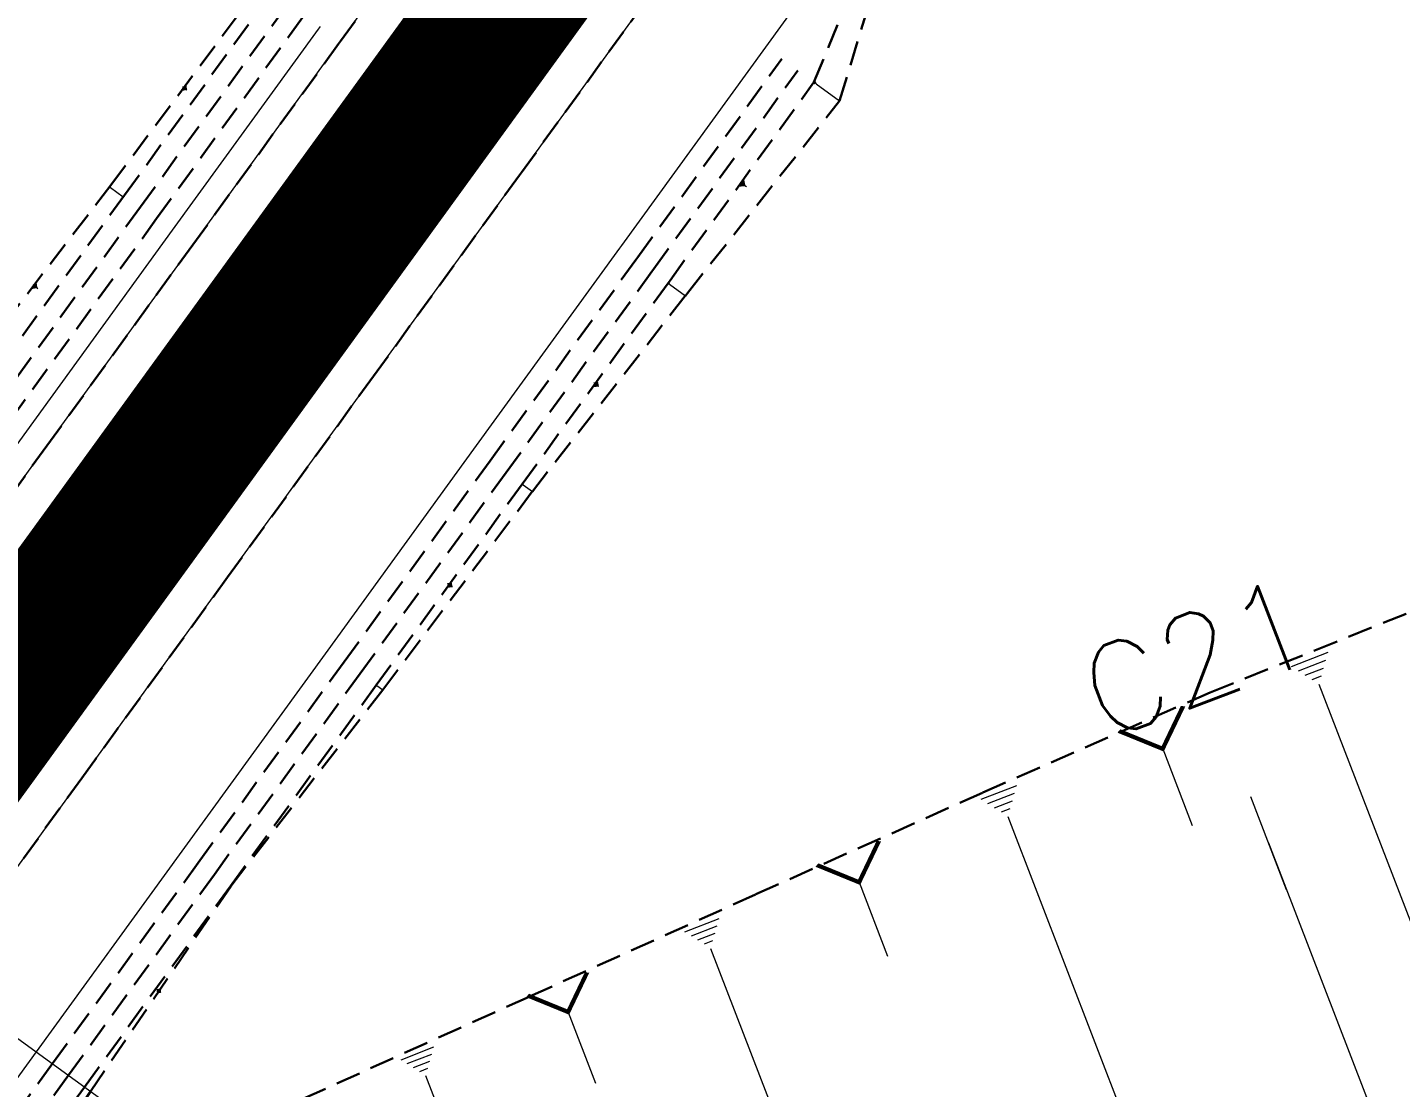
# Model space of a CAD drawing. Header units: metres. Extents: x 544752 to 548977, y 1840603 to 1844608.
# Drawn here: x 545154.89 to 545182.55, y 1844280.07 to 1844301.42 of the extents above; entities that cross this region are included whole.
import ezdxf

# ---------------------------------------------------------------- set-up
doc = ezdxf.new("R2010")
doc.units = ezdxf.units.M
doc.header["$MEASUREMENT"] = 0
for name, pattern in [('ACAD_ISO02W100', [15, 12, -3]), ('Anordnung Grundriss$0$GESTRICHELT', [0.75, 0.5, -0.25]), ('HIDDEN', [0.375, 0.25, -0.125])]:
    doc.linetypes.add(name, pattern=pattern)
doc.layers.add('C-ROAD', color=7, linetype='Continuous')
for name, color, linetype, lineweight in [('C-ROAD-CORR', 5, 'Continuous', 0), ('C-ROAD-SAMP', 150, 'HIDDEN', 0), ('C-ROAD-SAMP-TEXT', 11, 'Continuous', 0), ('C-TOPO-FEAT', 94, 'Continuous', 5)]:
    doc.layers.add(name, color=color, linetype=linetype, lineweight=lineweight)

msp = doc.modelspace()

# ---------------------------------------------------------------- linework, layer by layer
at = {"layer": 'C-ROAD-CORR', "color": 160, "linetype": 'Continuous'}
for p, q in [((545158.0608999288, 1844300.193400239, 790.3913790716784), (545158.1052732196, 1844300.161176558, 790.3365397192812)), ((545170.7612300328, 1844300.332299351, 790.7215454889), (545170.7237912373, 1844300.28074464, 790.7215454889)), ((545170.7651426352, 1844300.319615213, 790.7144660876987), (545170.7370635385, 1844300.280949179, 790.7144660876987)), ((545170.7690552375, 1844300.306931074, 790.7073866864974), (545170.7503358398, 1844300.281153719, 790.7073866864974)), ((545170.77296784, 1844300.294246936, 790.7003072852962), (545170.763608141, 1844300.281358258, 790.7003072852962)), ((545170.7768804423, 1844300.281562798, 790.6932278840949), (545171.2502602771, 1844299.937796525, 790.3032058229381)), ((545156.5569781007, 1844298.214211778, 790.2168074965497), (545156.539875319, 1844298.190660567, 790.2168074965497)), ((545156.5587654548, 1844298.208417413, 790.2119564809918), (545156.5459383685, 1844298.190754005, 790.2119564809918)), ((545156.5605528089, 1844298.202623048, 790.207105465434), (545156.5520014181, 1844298.190847442, 790.207105465434)), ((545156.562340163, 1844298.196828683, 790.2022544498761), (545156.5580644676, 1844298.19094088, 790.2022544498761)), ((545156.5641275172, 1844298.191034318, 790.1974034343183), (545156.822055189, 1844298.003728421, 789.8786399124474)), ((545169.3009432214, 1844298.263721687, 790.4645309468056), (545169.3731670476, 1844298.211273074, 790.4050250627108)), ((545167.8143619348, 1844296.280207975, 790.255025128045), (545167.7890697301, 1844296.245379603, 790.255025128045)), ((545167.8170051379, 1844296.271639061, 790.2502425579356), (545167.7980359844, 1844296.245517782, 790.2502425579356)), ((545167.819648341, 1844296.263070147, 790.2454599878263), (545167.8070022387, 1844296.245655961, 790.2454599878263)), ((545167.8222915442, 1844296.254501234, 790.2406774177169), (545167.815968493, 1844296.245794141, 790.2406774177169)), ((545167.8249347473, 1844296.24593232, 790.2358948476076), (545168.1447318861, 1844296.013697099, 789.9724110022233)), ((545155.0458376068, 1844296.205033987, 790.041401412906), (545155.1052083964, 1844296.161919191, 789.968027191889)), ((545166.3499491643, 1844294.227400134, 790.012110596186), (545166.3961389569, 1844294.193857317, 789.9740543953403)), ((545164.8687490792, 1844292.22901454, 789.7995707673632), (545164.8538827923, 1844292.208543071, 789.7995707673632)), ((545164.8703027047, 1844292.223977892, 789.7967596617132), (545164.8591529896, 1844292.20862429, 789.7967596617132)), ((545164.8718563303, 1844292.218941244, 789.7939485560631), (545164.8644231869, 1844292.208705509, 789.7939485560631)), ((545164.8734099559, 1844292.213904595, 789.7911374504131), (545164.8696933842, 1844292.208786728, 789.7911374504131)), ((545164.8749635814, 1844292.208867947, 789.788326344763), (545165.0629343844, 1844292.072364409, 789.633455446997)), ((545163.4028477485, 1844290.188251762, 789.5732637098656), (545163.430806797, 1844290.167948029, 789.5502279889951)), ((545161.9267849225, 1844288.180431203, 789.3653427015514), (545161.9173429554, 1844288.167429239, 789.3653427015514)), ((545161.9277716707, 1844288.177232297, 789.3635572949048), (545161.9206901954, 1844288.167480823, 789.3635572949048)), ((545161.928758419, 1844288.17403339, 789.3617718882582), (545161.9240374354, 1844288.167532408, 789.3617718882582)), ((545161.9297451673, 1844288.170834483, 789.3599864816116), (545161.9273846755, 1844288.167583992, 789.3599864816116)), ((545161.9307319155, 1844288.167635577, 789.358201074965), (545162.0501170837, 1844288.080938613, 789.2598385213437)), ((545174.8131953726, 1844286.148838574, 786.7230525707391), (545174.0943760845, 1844285.871516359, 786.7230525707391)), ((545174.7695633308, 1844285.994370082, 786.5946425525237), (545174.2304488649, 1844285.786378421, 786.5946425525237)), ((545174.7259312891, 1844285.839901591, 786.4662325343083), (545174.3665216451, 1844285.701240483, 786.4662325343083)), ((545174.6822992474, 1844285.685433099, 786.337822516093), (545174.5025944255, 1844285.616102545, 786.337822516093)), ((545174.6386672057, 1844285.530964608, 786.2094124978776), (545177.6758390117, 1844277.658614131, 777.7715031237665)), ((545158.9547832857, 1844284.078323081, 788.9578336969807), (545158.9480786977, 1844284.083191922, 788.9495477379776)), ((545158.9548297464, 1844284.078172462, 788.9579597945835), (545158.954940889, 1844284.07832551, 788.9579597945835)), ((545158.954876207, 1844284.078021843, 788.9580858921863), (545158.9550984923, 1844284.078327938, 788.9580858921863)), ((545158.9549226676, 1844284.077871223, 788.9582119897891), (545158.9552560957, 1844284.078330367, 788.9582119897891)), ((545158.9549691282, 1844284.077720604, 788.9583380873919), (545158.955413699, 1844284.078332796, 788.9583380873919)), ((545171.644653731, 1844284.205781092, 786.4312417835026), (545172.2196004438, 1844282.715518994, 784.8339175069892)), ((545168.8206708115, 1844283.470038217, 787.1417676273394), (545168.1293369941, 1844283.203319963, 787.1417676273394)), ((545168.7787071267, 1844283.321476132, 787.0182676190162), (545168.2602067637, 1844283.121437441, 787.0182676190162)), ((545168.736743442, 1844283.172914047, 786.8947676106931), (545168.3910765334, 1844283.03955492, 786.8947676106931)), ((545168.6947797573, 1844283.024351963, 786.7712676023699), (545168.521946303, 1844282.957672399, 786.7712676023699)), ((545168.6528160726, 1844282.875789878, 786.6477675940467), (545171.5738556341, 1844275.304454223, 778.5324982995213)), ((545157.5403569993, 1844282.017086693, 788.8291610932265), (545157.5286506286, 1844282.025587806, 788.8146936112884)), ((545165.7834296449, 1844281.59412662, 786.8499898795934), (545166.335675255, 1844280.162705788, 785.3157340953773)), ((545163.0751574655, 1844280.882848656, 787.526374793416), (545162.4115853246, 1844280.626840923, 787.526374793416)), ((545163.0348789034, 1844280.740252332, 787.4078341363569), (545162.5371997977, 1844280.548246533, 787.4078341363569)), ((545162.9946003413, 1844280.597656009, 787.2892934792977), (545162.6628142708, 1844280.469652142, 787.2892934792977)), ((545162.9543217792, 1844280.455059685, 787.1707528222386), (545162.788428744, 1844280.391057752, 787.1707528222386)), ((545162.9140432171, 1844280.312463362, 787.0522121651794), (545165.7177835052, 1844273.045167468, 779.2628252052467))]:
    msp.add_line(p, q, dxfattribs=at)
at = {"layer": 'C-ROAD-CORR', "color": 5, "linetype": 'Anordnung Grundriss$0$GESTRICHELT', "lineweight": 30, "extrusion": (-0.5721558254398497, 0.4154969442559843, -0.7071067817021582), "const_width": 0.1, "elevation": 453826.8432147931}
msp.add_lwpolyline([(-1812652.101167533, 454944.6566723919), (-1812652.124107837, 454944.6260853207), (-1812652.14704814, 454944.6566723917)], dxfattribs=at)
at = {"layer": 'C-ROAD-CORR', "color": 5, "linetype": 'Anordnung Grundriss$0$GESTRICHELT', "lineweight": 30, "extrusion": (-0.448835955628994, 0.3259426201684011, -0.8320502949295585), "const_width": 0.1, "elevation": 355786.1180349324}
msp.add_lwpolyline([(-1812657.12584067, 535104.2620011242), (-1812657.165976245, 535104.2084870253), (-1812657.20611182, 535104.2620011246)], dxfattribs=at)
at = {"layer": 'C-ROAD-CORR', "color": 5, "linetype": 'Anordnung Grundriss$0$GESTRICHELT', "lineweight": 30, "extrusion": (-0.5721558262153824, 0.4154969451447869, -0.7071067805523742), "const_width": 0.1, "elevation": 453827.1598351887}
msp.add_lwpolyline([(-1812647.094331077, 454944.4872099022), (-1812647.125024855, 454944.4462848653), (-1812647.155718633, 454944.4872099026)], dxfattribs=at)
at = {"layer": 'C-ROAD-CORR', "color": 5, "linetype": 'Anordnung Grundriss$0$GESTRICHELT', "lineweight": 30, "extrusion": (-0.4488359568027479, 0.3259426213952242, -0.8320502938158074), "const_width": 0.1, "elevation": 355786.5049980449}
msp.add_lwpolyline([(-1812652.139957079, 535104.0052175709), (-1812652.165625254, 535103.9709933364), (-1812652.19129343, 535104.0052175707)], dxfattribs=at)
at = {"layer": 'C-ROAD-CORR', "color": 5, "linetype": 'Anordnung Grundriss$0$GESTRICHELT', "lineweight": 30, "extrusion": (-0.4488359570308795, 0.3259426209379848, -0.8320502938718619), "const_width": 0.1, "elevation": 355786.8754075056}
msp.add_lwpolyline([(-1812647.150671989, 535103.7562983177), (-1812647.16620914, 535103.735582117), (-1812647.181746291, 535103.7562983183)], dxfattribs=at)
at = {"layer": 'C-ROAD-CORR', "color": 5, "linetype": 'Anordnung Grundriss$0$GESTRICHELT', "lineweight": 30, "extrusion": (-0.2545185878869036, 0.6597122769371679, -0.7071067812420089), "const_width": 0.1, "elevation": 1077384.524697807}
msp.add_lwpolyline([(-1172468.696914231, 1078497.597514823), (-1172469.365104168, 1078496.706594906), (-1172470.033294105, 1078497.597514823)], dxfattribs=at)
at = {"layer": 'C-ROAD-CORR', "color": 5, "linetype": 'Anordnung Grundriss$0$GESTRICHELT', "lineweight": 30, "extrusion": (-0.2545185879928879, 0.6597122769455183, -0.7071067811960697), "const_width": 0.1, "elevation": 1077383.997405805}
msp.add_lwpolyline([(-1172462.315085244, 1078497.627105057), (-1172462.956892479, 1078496.771362078), (-1172463.598699713, 1078497.627105057)], dxfattribs=at)
at = {"layer": 'C-ROAD-CORR', "color": 5, "linetype": 'Anordnung Grundriss$0$GESTRICHELT', "lineweight": 30, "extrusion": (-0.5721558290138476, 0.4154969388843365, 0.7071067819666437), "const_width": 0.1, "elevation": 454936.2545424639}
msp.add_lwpolyline([(-1812637.122772724, -453820.6745776619), (-1812637.116720712, -453820.6826470115), (-1812637.1106687, -453820.6745776618)], dxfattribs=at)
at = {"layer": 'C-ROAD-CORR', "color": 1, "linetype": 'Anordnung Grundriss$0$GESTRICHELT', "lineweight": 30}
for points in [[(545117.0384939284, 1844246.616334234, 787.7704791410056), (545119.8725514382, 1844250.737574574, 788.1460453918453), (545122.8280929049, 1844254.770593819, 788.3714739946473), (545125.793618753, 1844258.796362452, 788.5845632600237), (545128.7411689677, 1844262.835184908, 788.8198679634722), (545128.7817869483, 1844262.891379343, 788.8234484463087), (545131.7594496929, 1844266.822643191, 788.978540069456), (545134.9071584245, 1844270.716111446, 788.9994266913181), (545138.0674003015, 1844274.600478189, 789.0269961105006), (545141.2725363378, 1844278.452242998, 789.0212545148959), (545144.4608259732, 1844282.316241587, 789.0585048399709), (545147.4498599034, 1844286.324938758, 789.36418017636), (545150.4571916049, 1844290.320348172, 789.6694140166011), (545153.5254542636, 1844294.271509802, 789.9215175409163), (545156.5706819177, 1844298.239399348, 790.224261258241), (545159.567988101, 1844302.242089247, 790.6084014562375), (545159.6098212916, 1844302.297401201, 790.613552658509), (545162.5729349542, 1844306.239230526, 790.9944901923444), (545165.5351292273, 1844310.267418534, 791.4334174343875), (545168.4461171743, 1844314.332792341, 791.9356287308743), (545171.3519269014, 1844318.401926549, 792.4442396032348), (545174.397588449, 1844322.369501003, 792.7800126464253)], [(545126.6638119924, 1844239.626472236, 785.6948951458605), (545129.6018190718, 1844243.672224873, 785.9419938666114), (545132.5398261512, 1844247.717977511, 786.1890925873623), (545135.4778332305, 1844251.763730148, 786.4361913081132), (545138.4158403099, 1844255.809482785, 786.683290028864), (545138.4565827937, 1844255.865586806, 786.6867166426679), (545141.3538473893, 1844259.855235422, 786.9411694431025), (545144.2918544688, 1844263.900988059, 787.2212187857579), (545147.2298615482, 1844267.946740697, 787.5234401887232), (545150.1678686275, 1844271.992493334, 787.8478336519984), (545153.1058757069, 1844276.038245971, 788.1943991755835), (545156.0438827863, 1844280.083998608, 788.5631367594784), (545158.9818898657, 1844284.129751245, 788.9540464036833), (545161.919896945, 1844288.175503883, 789.3671281081979), (545164.8579040244, 1844292.22125652, 789.8023818730226), (545167.7959111038, 1844296.267009157, 790.259807698157), (545167.8366535876, 1844296.323113178, 790.2663068656708), (545170.7339181833, 1844300.312761794, 790.7286248901138)], [(545128.6482873533, 1844238.185355296, 788.1474367852097), (545131.3856466885, 1844242.376817409, 788.146562184054), (545134.0470135389, 1844246.623464916, 788.051771207195), (545136.7576932047, 1844250.834301682, 788.0179241634801), (545139.5389396958, 1844254.993893142, 788.0712881180735), (545139.5779903147, 1844255.051225788, 788.0726238170257), (545142.348238828, 1844259.133112903, 788.1701020150164), (545145.1437498766, 1844263.282345506, 788.2740456443687), (545147.914763578, 1844267.449367972, 788.3698859447207), (545150.6672814798, 1844271.629822002, 788.4650400127026), (545153.4056985768, 1844275.820515973, 788.5649394641193), (545156.1659650026, 1844279.99534306, 788.7140137747128), (545158.9877673058, 1844284.125483075, 788.9613101203761)]]:
    msp.add_polyline3d(points, dxfattribs=at)
at = {"layer": 'C-ROAD-CORR', "color": 5, "linetype": 'Anordnung Grundriss$0$GESTRICHELT', "lineweight": 30}
for points in [[(545120.0287776673, 1844244.444803846, 785.7948951458606), (545122.9667847467, 1844248.490556484, 786.0419938666114), (545125.9047918261, 1844252.536309121, 786.2890925873623), (545128.8427989054, 1844256.582061758, 786.5361913081132), (545131.7808059849, 1844260.627814395, 786.783290028864), (545131.8215484687, 1844260.683918416, 786.7867166426679), (545134.7188130643, 1844264.673567032, 787.0411694431025), (545137.6568201437, 1844268.71931967, 787.3212187857579), (545140.5948272231, 1844272.765072307, 787.6234401887232), (545143.5328343024, 1844276.810824944, 787.9478336519984), (545146.4708413818, 1844280.856577581, 788.2943991755835), (545149.4088484612, 1844284.902330218, 788.6631367594784), (545152.3468555406, 1844288.948082856, 789.0540464036833), (545155.2848626199, 1844292.993835493, 789.4671281081979), (545158.2228696994, 1844297.03958813, 789.9023818730226), (545161.1608767788, 1844301.085340767, 790.359807698157), (545161.2016192626, 1844301.141444788, 790.3663068656708), (545164.0988838582, 1844305.131093404, 790.8286248901138)], [(545123.6699550408, 1844241.800597475, 785.7948951458606), (545126.6079621202, 1844245.846350112, 786.0419938666114), (545129.5459691996, 1844249.892102749, 786.2890925873623), (545132.4839762789, 1844253.937855386, 786.5361913081132), (545135.4219833583, 1844257.983608023, 786.783290028864), (545135.4627258421, 1844258.039712045, 786.7867166426679), (545138.3599904377, 1844262.029360661, 787.0411694431025), (545141.2979975172, 1844266.075113298, 787.3212187857579), (545144.2360045966, 1844270.120865935, 787.6234401887232), (545147.1740116759, 1844274.166618572, 787.9478336519984), (545150.1120187553, 1844278.21237121, 788.2943991755835), (545153.0500258347, 1844282.258123847, 788.6631367594784), (545155.9880329141, 1844286.303876484, 789.0540464036833), (545158.9260399934, 1844290.349629121, 789.4671281081979), (545161.8640470728, 1844294.395381758, 789.9023818730226), (545164.8020541522, 1844298.441134396, 790.359807698157), (545164.842796636, 1844298.497238417, 790.3663068656708), (545167.7400612317, 1844302.486887033, 790.8286248901138)]]:
    msp.add_polyline3d(points, dxfattribs=at)
at = {"layer": 'C-ROAD-CORR', "color": 160, "linetype": 'Anordnung Grundriss$0$GESTRICHELT', "lineweight": 30}
for points in [[(545120.0287776673, 1844244.444803846, 785.6448951458606), (545122.9667847467, 1844248.490556484, 785.8919938666114), (545125.9047918261, 1844252.536309121, 786.1390925873624), (545128.8427989054, 1844256.582061758, 786.3861913081132), (545131.7808059849, 1844260.627814395, 786.633290028864), (545131.8215484687, 1844260.683918416, 786.6367166426679), (545134.7188130643, 1844264.673567032, 786.8911694431025), (545137.6568201437, 1844268.71931967, 787.1712187857579), (545140.5948272231, 1844272.765072307, 787.4734401887232), (545143.5328343024, 1844276.810824944, 787.7978336519984), (545146.4708413818, 1844280.856577581, 788.1443991755835), (545149.4088484612, 1844284.902330218, 788.5131367594785), (545152.3468555406, 1844288.948082856, 788.9040464036833), (545155.2848626199, 1844292.993835493, 789.317128108198), (545158.2228696994, 1844297.03958813, 789.7523818730226), (545161.1608767788, 1844301.085340767, 790.2098076981571), (545161.2016192626, 1844301.141444788, 790.2163068656708), (545164.0988838582, 1844305.131093404, 790.6786248901138)], [(545123.6699550408, 1844241.800597475, 785.6448951458606), (545126.6079621202, 1844245.846350112, 785.8919938666114), (545129.5459691996, 1844249.892102749, 786.1390925873624), (545132.4839762789, 1844253.937855386, 786.3861913081132), (545135.4219833583, 1844257.983608023, 786.633290028864), (545135.4627258421, 1844258.039712045, 786.6367166426679), (545138.3599904377, 1844262.029360661, 786.8911694431025), (545141.2979975172, 1844266.075113298, 787.1712187857579), (545144.2360045966, 1844270.120865935, 787.4734401887232), (545147.1740116759, 1844274.166618572, 787.7978336519984), (545150.1120187553, 1844278.21237121, 788.1443991755835), (545153.0500258347, 1844282.258123847, 788.5131367594785), (545155.9880329141, 1844286.303876484, 788.9040464036833), (545158.9260399934, 1844290.349629121, 789.317128108198), (545161.8640470728, 1844294.395381758, 789.7523818730226), (545164.8020541522, 1844298.441134396, 790.2098076981571), (545164.842796636, 1844298.497238417, 790.2163068656708), (545167.7400612317, 1844302.486887033, 790.6786248901138)]]:
    msp.add_polyline3d(points, dxfattribs=at)
at = {"layer": 'C-ROAD-CORR', "color": 11, "linetype": 'Anordnung Grundriss$0$GESTRICHELT', "lineweight": 30}
for points in [[(545128.6482873533, 1844238.185355296, 788.1474367852097), (545131.3856466885, 1844242.376817409, 788.146562184054), (545134.0470135389, 1844246.623464916, 788.051771207195), (545136.7576932047, 1844250.834301682, 788.0179241634801), (545139.5389396958, 1844254.993893142, 788.0712881180735), (545139.5779903147, 1844255.051225788, 788.0726238170257), (545142.348238828, 1844259.133112903, 788.1701020150164), (545145.1437498766, 1844263.282345506, 788.2740456443687), (545147.914763578, 1844267.449367972, 788.3698859447207), (545150.6672814798, 1844271.629822002, 788.4650400127026), (545153.4056985768, 1844275.820515973, 788.5649394641193), (545156.1659650026, 1844279.99534306, 788.7140137747128), (545158.9877673058, 1844284.125483075, 788.9613101203761), (545162.0501170837, 1844288.080938613, 789.259838521341), (545165.0629343844, 1844292.072364409, 789.6334554469993), (545168.144731886, 1844296.013697099, 789.9724110022169), (545168.1886419344, 1844296.067500849, 789.9763003836272), (545171.2502602771, 1844299.937796525, 790.3032058229387), (545172.7945964827, 1844304.995626583, 791.1202835787408)], [(545117.0384939284, 1844246.616334234, 787.7704791410056), (545119.8725514382, 1844250.737574574, 788.1460453918453), (545122.8280929049, 1844254.770593819, 788.3714739946473), (545125.793618753, 1844258.796362452, 788.5845632600237), (545128.7411689677, 1844262.835184908, 788.8198679634722), (545128.7817869483, 1844262.891379343, 788.8234484463087), (545131.7594496929, 1844266.822643191, 788.978540069456), (545134.9071584245, 1844270.716111446, 788.9994266913181), (545138.0674003015, 1844274.600478189, 789.0269961105006), (545141.2725363378, 1844278.452242998, 789.0212545148959), (545144.4608259732, 1844282.316241587, 789.0585048399709), (545147.4498599034, 1844286.324938758, 789.36418017636), (545150.4571916049, 1844290.320348172, 789.6694140166011), (545153.5254542636, 1844294.271509802, 789.9215175409163), (545156.5706819177, 1844298.239399348, 790.224261258241), (545159.567988101, 1844302.242089247, 790.6084014562375)]]:
    msp.add_polyline3d(points, dxfattribs=at)
at = {"layer": 'C-ROAD-CORR', "color": 150, "linetype": 'Anordnung Grundriss$0$GESTRICHELT', "lineweight": 30}
msp.add_polyline3d([(545121.849366354, 1844243.12270066, 785.8623951458605), (545124.7873734335, 1844247.168453298, 786.1094938666114), (545127.7253805129, 1844251.214205935, 786.3565925873623), (545130.6633875922, 1844255.259958572, 786.6036913081132), (545133.6013946716, 1844259.305711209, 786.850790028864), (545133.6421371554, 1844259.36181523, 786.8542166426679), (545136.539401751, 1844263.351463847, 787.1086694431025), (545139.4774088304, 1844267.397216484, 787.3887187857579), (545142.4154159098, 1844271.442969121, 787.6909401887232), (545145.3534229891, 1844275.488721758, 788.0153336519984), (545148.2914300686, 1844279.534474395, 788.3618991755835), (545151.229437148, 1844283.580227033, 788.7306367594784), (545154.1674442274, 1844287.62597967, 789.1215464036833), (545157.1054513067, 1844291.671732307, 789.5346281081979), (545160.0434583861, 1844295.717484944, 789.9698818730226), (545162.9814654655, 1844299.763237581, 790.427307698157), (545163.0222079493, 1844299.819341603, 790.4338068656708), (545165.9194725449, 1844303.808990219, 790.8961248901138)], dxfattribs=at)
msp.add_polyline3d([(545121.849366354, 1844243.12270066, 785.8623951458605), (545124.7873734335, 1844247.168453298, 786.1094938666114), (545127.7253805129, 1844251.214205935, 786.3565925873623), (545130.6633875922, 1844255.259958572, 786.6036913081132), (545133.6013946716, 1844259.305711209, 786.850790028864), (545133.6421371554, 1844259.36181523, 786.8542166426679), (545136.539401751, 1844263.351463847, 787.1086694431025), (545139.4774088304, 1844267.397216484, 787.3887187857579), (545142.4154159098, 1844271.442969121, 787.6909401887232), (545145.3534229891, 1844275.488721758, 788.0153336519984), (545148.2914300686, 1844279.534474395, 788.3618991755835), (545151.229437148, 1844283.580227033, 788.7306367594784), (545154.1674442274, 1844287.62597967, 789.1215464036833), (545157.1054513067, 1844291.671732307, 789.5346281081979), (545160.0434583861, 1844295.717484944, 789.9698818730226), (545162.9814654655, 1844299.763237581, 790.427307698157), (545163.0222079493, 1844299.819341603, 790.4338068656708), (545165.9194725449, 1844303.808990219, 790.8961248901138)], dxfattribs=at)
at = {"layer": 'C-ROAD-CORR', "color": 92, "linetype": 'Anordnung Grundriss$0$GESTRICHELT', "lineweight": 30}
for points in [[(545126.0164915704, 1844240.096553369, 785.2948951458606), (545128.9544986498, 1844244.142306006, 785.5419938666114), (545131.8925057292, 1844248.188058643, 785.7890925873623), (545134.8305128085, 1844252.23381128, 786.0361913081132), (545137.7685198879, 1844256.279563918, 786.283290028864), (545137.8092623717, 1844256.335667939, 786.2867166426679), (545140.7065269673, 1844260.325316555, 786.5411694431025), (545143.6445340468, 1844264.371069192, 786.8212187857579), (545146.5825411262, 1844268.416821829, 787.1234401887232), (545149.5205482055, 1844272.462574466, 787.4478336519984), (545152.4585552849, 1844276.508327104, 787.7943991755835), (545155.3965623643, 1844280.554079741, 788.1631367594784), (545158.3345694437, 1844284.599832378, 788.5540464036833), (545161.272576523, 1844288.645585015, 788.9671281081979), (545164.2105836024, 1844292.691337653, 789.4023818730226), (545167.1485906818, 1844296.73709029, 789.859807698157), (545167.1893331656, 1844296.793194311, 789.8663068656708), (545170.0865977613, 1844300.782842927, 790.3286248901138)], [(545126.3401517813, 1844239.861512802, 785.2948951458606), (545129.2781588607, 1844243.90726544, 785.5419938666114), (545132.2161659402, 1844247.953018077, 785.7890925873623), (545135.1541730195, 1844251.998770714, 786.0361913081132), (545138.0921800989, 1844256.044523351, 786.283290028864), (545138.1329225827, 1844256.100627372, 786.2867166426679), (545141.0301871783, 1844260.090275988, 786.5411694431025), (545143.9681942577, 1844264.136028626, 786.8212187857579), (545146.9062013371, 1844268.181781263, 787.1234401887232), (545149.8442084164, 1844272.2275339, 787.4478336519984), (545152.7822154958, 1844276.273286537, 787.7943991755835), (545155.7202225752, 1844280.319039174, 788.1631367594784), (545158.6582296547, 1844284.364791812, 788.5540464036833), (545161.596236734, 1844288.410544449, 788.9671281081979), (545164.5342438134, 1844292.456297086, 789.4023818730226), (545167.4722508928, 1844296.502049723, 789.859807698157), (545167.5129933766, 1844296.558153744, 789.8663068656708), (545170.4102579722, 1844300.54780236, 790.3286248901138)]]:
    msp.add_polyline3d(points, dxfattribs=at)
at = {"layer": 'C-ROAD-SAMP', "color": 1, "linetype": 'Continuous', "lineweight": 13}
for points in [[(545143.1379318738, 1844289.456241192), (545151.2294371482, 1844283.580227033), (545159.3209424226, 1844277.704212874)], [(545179.8879076592, 1844284.996674652), (545183.4873440494, 1844275.666934159), (545187.0867804396, 1844266.337193666)]]:
    msp.add_lwpolyline(points, dxfattribs=at)
at = {"layer": 'C-ROAD-SAMP-TEXT', "color": 4, "linetype": 'Continuous', "lineweight": 9}
msp.add_line((545179.5279640201, 1844285.929648702), (545180.2478512982, 1844284.063700603), dxfattribs=at)
at = {"layer": 'C-TOPO-FEAT', "color": 94, "linetype": 'Continuous', "lineweight": 0, "ltscale": 2}
for points in [[(545120.0287776673, 1844244.444803846, 785.3448951458605), (545122.9667847467, 1844248.490556484, 785.5919938666113), (545125.9047918261, 1844252.536309121, 785.8390925873623), (545128.8427989054, 1844256.582061758, 786.0861913081131), (545131.7808059849, 1844260.627814395, 786.333290028864), (545131.8215484687, 1844260.683918416, 786.3367166426679), (545134.7188130643, 1844264.673567032, 786.5911694431024), (545137.6568201437, 1844268.71931967, 786.8712187857578), (545140.5948272231, 1844272.765072307, 787.1734401887231), (545143.5328343024, 1844276.810824944, 787.4978336519983), (545146.4708413818, 1844280.856577581, 787.8443991755835), (545149.4088484612, 1844284.902330218, 788.2131367594784), (545152.3468555406, 1844288.948082856, 788.6040464036832), (545155.2848626199, 1844292.993835493, 789.0171281081979), (545158.2228696994, 1844297.03958813, 789.4523818730225), (545161.1608767788, 1844301.085340767, 789.909807698157), (545161.2016192626, 1844301.141444788, 789.9163068656708), (545164.0988838582, 1844305.131093404, 790.3786248901138)], [(545125.6928313595, 1844240.331593935, 785.6948951458605), (545128.6308384389, 1844244.377346572, 785.9419938666114), (545131.5688455183, 1844248.42309921, 786.1890925873623), (545134.5068525976, 1844252.468851847, 786.4361913081132), (545137.444859677, 1844256.514604484, 786.683290028864), (545137.4856021608, 1844256.570708505, 786.6867166426679), (545140.3828667564, 1844260.560357121, 786.9411694431025), (545143.3208738358, 1844264.606109758, 787.2212187857579), (545146.2588809152, 1844268.651862396, 787.5234401887232), (545149.1968879945, 1844272.697615033, 787.8478336519984), (545152.134895074, 1844276.74336767, 788.1943991755835), (545155.0729021534, 1844280.789120307, 788.5631367594784), (545158.0109092328, 1844284.834872945, 788.9540464036833), (545160.9489163121, 1844288.880625582, 789.3671281081979), (545163.8869233915, 1844292.926378219, 789.8023818730226), (545166.8249304709, 1844296.972130856, 790.259807698157), (545166.8656729547, 1844297.028234877, 790.2663068656708), (545169.7629375503, 1844301.017883493, 790.7286248901138), (545172.7009446297, 1844305.06363613, 791.1974442139635)], [(545121.849366354, 1844243.12270066, 785.7123951458606), (545124.7873734335, 1844247.168453298, 785.9594938666114), (545127.7253805129, 1844251.214205935, 786.2065925873624), (545130.6633875922, 1844255.259958572, 786.4536913081132), (545133.6013946716, 1844259.305711209, 786.700790028864), (545133.6421371554, 1844259.36181523, 786.7042166426679), (545136.539401751, 1844263.351463847, 786.9586694431025), (545139.4774088304, 1844267.397216484, 787.2387187857579), (545142.4154159098, 1844271.442969121, 787.5409401887232), (545145.3534229891, 1844275.488721758, 787.8653336519984), (545148.2914300686, 1844279.534474395, 788.2118991755835), (545151.229437148, 1844283.580227033, 788.5806367594785), (545154.1674442274, 1844287.62597967, 788.9715464036833), (545157.1054513067, 1844291.671732307, 789.384628108198), (545160.0434583861, 1844295.717484944, 789.8198818730226), (545162.9814654655, 1844299.763237581, 790.2773076981571), (545163.0222079493, 1844299.819341603, 790.2838068656708), (545165.9194725449, 1844303.808990219, 790.7461248901138)], [(545121.849366354, 1844243.12270066, 785.7123951458606), (545124.7873734335, 1844247.168453298, 785.9594938666114), (545127.7253805129, 1844251.214205935, 786.2065925873624), (545130.6633875922, 1844255.259958572, 786.4536913081132), (545133.6013946716, 1844259.305711209, 786.700790028864), (545133.6421371554, 1844259.36181523, 786.7042166426679), (545136.539401751, 1844263.351463847, 786.9586694431025), (545139.4774088304, 1844267.397216484, 787.2387187857579), (545142.4154159098, 1844271.442969121, 787.5409401887232), (545145.3534229891, 1844275.488721758, 787.8653336519984), (545148.2914300686, 1844279.534474395, 788.2118991755835), (545151.229437148, 1844283.580227033, 788.5806367594785), (545154.1674442274, 1844287.62597967, 788.9715464036833), (545157.1054513067, 1844291.671732307, 789.384628108198), (545160.0434583861, 1844295.717484944, 789.8198818730226), (545162.9814654655, 1844299.763237581, 790.2773076981571), (545163.0222079493, 1844299.819341603, 790.2838068656708), (545165.9194725449, 1844303.808990219, 790.7461248901138)], [(545121.849366354, 1844243.12270066, 785.4123951458605), (545124.7873734335, 1844247.168453298, 785.6594938666113), (545127.7253805129, 1844251.214205935, 785.9065925873623), (545130.6633875922, 1844255.259958572, 786.1536913081131), (545133.6013946716, 1844259.305711209, 786.400790028864), (545133.6421371554, 1844259.36181523, 786.4042166426678), (545136.539401751, 1844263.351463847, 786.6586694431024), (545139.4774088304, 1844267.397216484, 786.9387187857578), (545142.4154159098, 1844271.442969121, 787.2409401887231), (545145.3534229891, 1844275.488721758, 787.5653336519983), (545148.2914300686, 1844279.534474395, 787.9118991755835), (545151.229437148, 1844283.580227033, 788.2806367594784), (545154.1674442274, 1844287.62597967, 788.6715464036832), (545157.1054513067, 1844291.671732307, 789.0846281081979), (545160.0434583861, 1844295.717484944, 789.5198818730225), (545162.9814654655, 1844299.763237581, 789.977307698157), (545163.0222079493, 1844299.819341603, 789.9838068656708), (545165.9194725449, 1844303.808990219, 790.4461248901138)], [(545121.849366354, 1844243.12270066, 785.4123951458605), (545124.7873734335, 1844247.168453298, 785.6594938666113), (545127.7253805129, 1844251.214205935, 785.9065925873623), (545130.6633875922, 1844255.259958572, 786.1536913081131), (545133.6013946716, 1844259.305711209, 786.400790028864), (545133.6421371554, 1844259.36181523, 786.4042166426678), (545136.539401751, 1844263.351463847, 786.6586694431024), (545139.4774088304, 1844267.397216484, 786.9387187857578), (545142.4154159098, 1844271.442969121, 787.2409401887231), (545145.3534229891, 1844275.488721758, 787.5653336519983), (545148.2914300686, 1844279.534474395, 787.9118991755835), (545151.229437148, 1844283.580227033, 788.2806367594784), (545154.1674442274, 1844287.62597967, 788.6715464036832), (545157.1054513067, 1844291.671732307, 789.0846281081979), (545160.0434583861, 1844295.717484944, 789.5198818730225), (545162.9814654655, 1844299.763237581, 789.977307698157), (545163.0222079493, 1844299.819341603, 789.9838068656708), (545165.9194725449, 1844303.808990219, 790.4461248901138)], [(545123.6699550408, 1844241.800597475, 785.3448951458605), (545126.6079621202, 1844245.846350112, 785.5919938666113), (545129.5459691996, 1844249.892102749, 785.8390925873623), (545132.4839762789, 1844253.937855386, 786.0861913081131), (545135.4219833583, 1844257.983608023, 786.333290028864), (545135.4627258421, 1844258.039712045, 786.3367166426679), (545138.3599904377, 1844262.029360661, 786.5911694431024), (545141.2979975172, 1844266.075113298, 786.8712187857578), (545144.2360045966, 1844270.120865935, 787.1734401887231), (545147.1740116759, 1844274.166618572, 787.4978336519983), (545150.1120187553, 1844278.21237121, 787.8443991755835), (545153.0500258347, 1844282.258123847, 788.2131367594784), (545155.9880329141, 1844286.303876484, 788.6040464036832), (545158.9260399934, 1844290.349629121, 789.0171281081979), (545161.8640470728, 1844294.395381758, 789.4523818730225), (545164.8020541522, 1844298.441134396, 789.909807698157), (545164.842796636, 1844298.497238417, 789.9163068656708), (545167.7400612317, 1844302.486887033, 790.3786248901138)], [(545119.6242024036, 1844244.738604554, 785.7748951458606), (545122.562209483, 1844248.784357192, 786.0219938666114), (545125.5002165624, 1844252.830109829, 786.2690925873624), (545128.4382236417, 1844256.875862466, 786.5161913081132), (545131.3762307211, 1844260.921615103, 786.763290028864), (545131.4169732049, 1844260.977719124, 786.7667166426679), (545134.3142378005, 1844264.96736774, 787.0211694431025), (545137.25224488, 1844269.013120377, 787.3012187857579), (545140.1902519594, 1844273.058873015, 787.6034401887232), (545143.1282590387, 1844277.104625652, 787.9278336519984), (545146.0662661181, 1844281.150378289, 788.2743991755835), (545149.0042731975, 1844285.196130926, 788.6431367594785), (545151.9422802769, 1844289.241883564, 789.0340464036833), (545154.8802873562, 1844293.287636201, 789.447128108198), (545157.8182944356, 1844297.333388838, 789.8823818730226), (545160.756301515, 1844301.379141475, 790.3398076981571), (545160.7970439988, 1844301.435245496, 790.3463068656708)]]:
    msp.add_polyline3d(points, dxfattribs=at)

# ---------------------------------------------------------------- texts
at = {"layer": 'C-ROAD-SAMP-TEXT', "color": 1, "linetype": 'Continuous', "lineweight": 13, "insert": (545178.4481331031, 1844288.72857085), "char_height": 1.8, "width": 3.982285714285715, "attachment_point": 5, "rotation": 21.09673474471424, "bg_fill": 3, "box_fill_scale": 1.416666666666667, "bg_fill_color": 256, "bg_fill_true_color": 13158600, "bg_fill_transparency": 0}
msp.add_mtext('{\\Fsimplex.shx|c0;C21}', dxfattribs=at)

# ---------------------------------------------------------------- next in the draw order: linework, layer by layer
at = {"layer": 'C-ROAD', "color": 1, "linetype": 'ACAD_ISO02W100', "lineweight": 60, "ltscale": 0.1, "const_width": 3, "flags": 128}
msp.add_lwpolyline([(545121.849366354, 1844243.12270066), (545196.9341651805, 1844346.5174559)], dxfattribs=at)
at = {"layer": 'C-ROAD-CORR', "color": 160, "linetype": 'Continuous'}
for p, q in [((545181.083507231, 1844288.830267642, 786.1760485698974), (545180.3450346605, 1844288.545363142, 786.1760485698974)), ((545181.038682243, 1844288.671575817, 786.0441276854369), (545180.484827815, 1844288.457897443, 786.0441276854369)), ((545180.9938572549, 1844288.512883993, 785.9122068009765), (545180.6246209695, 1844288.370431743, 785.9122068009765)), ((545180.9490322667, 1844288.354192169, 785.780285916516), (545180.7644141241, 1844288.282966044, 785.780285916516)), ((545180.9042072786, 1844288.195500345, 785.6483650320556), (545184.0244185866, 1844280.107911447, 776.9797542561475)), ((545177.7590152991, 1844286.892554611, 785.9608371852289), (545178.3552026195, 1844285.34723685, 784.3045019823661))]:
    msp.add_line(p, q, dxfattribs=at)
at = {"layer": 'C-ROAD-CORR', "color": 5, "linetype": 'Anordnung Grundriss$0$GESTRICHELT', "lineweight": 30, "extrusion": (-0.2545185880355096, 0.6597122768717918, -0.7071067812495132), "const_width": 0.1, "elevation": 1077385.073401297}
msp.add_lwpolyline([(-1172475.344206226, 1078497.513902428), (-1172476.037081511, 1078496.590068713), (-1172476.729956798, 1078497.513902428)], dxfattribs=at)
at = {"layer": 'C-ROAD-CORR', "color": 1, "linetype": 'Anordnung Grundriss$0$GESTRICHELT', "lineweight": 30}
for points in [[(545118.6532217707, 1844245.443726253, 785.7748951458606), (545121.5912288501, 1844249.489478891, 786.0219938666114), (545124.5292359295, 1844253.535231528, 786.2690925873624), (545127.4672430088, 1844257.580984165, 786.5161913081132), (545130.4052500882, 1844261.626736802, 786.763290028864), (545130.445992572, 1844261.682840823, 786.7667166426679), (545133.3432571676, 1844265.672489439, 787.0211694431025), (545136.281264247, 1844269.718242076, 787.3012187857579), (545139.2192713264, 1844273.763994714, 787.6034401887232), (545142.1572784057, 1844277.809747351, 787.9278336519984), (545145.0952854851, 1844281.855499988, 788.2743991755835), (545148.0332925646, 1844285.901252625, 788.6431367594785), (545150.971299644, 1844289.947005263, 789.0340464036833), (545153.9093067233, 1844293.9927579, 789.447128108198), (545156.8473138027, 1844298.038510537, 789.8823818730226), (545159.7853208821, 1844302.084263174, 790.3398076981571), (545159.8260633659, 1844302.140367195, 790.3463068656708), (545162.7233279615, 1844306.130015811, 790.8086248901138), (545165.6613350409, 1844310.175768449, 791.2774442139636), (545168.5993421202, 1844314.221521086, 791.7462635378133), (545171.5373491996, 1844318.267273723, 792.215082861663), (545174.475356279, 1844322.31302636, 792.6839021855127), (545177.4133633585, 1844326.358778997, 793.1527215093623), (545180.3513704379, 1844330.404531635, 793.6215408332121)], [(545109.2799091389, 1844242.67646844, 786.6575500847322), (545112.6067999994, 1844246.88139443, 787.1605040806676), (545114.2638467267, 1844248.879328715, 787.4150750574812), (545116.0983772373, 1844251.016397696, 787.6958572247335), (545119.8577402422, 1844254.957819554, 788.1086682172083), (545123.8630920294, 1844258.70238011, 788.416474295214), (545128.0326579742, 1844262.351742096, 788.7562467029513), (545131.1609013759, 1844264.896332491, 788.9910089448914), (545132.4547418437, 1844265.752749639, 788.9621271653639), (545137.1660967955, 1844268.772674608, 788.9774272001142), (545141.9584271179, 1844271.814754188, 789.289125444791), (545142.9965985297, 1844272.395511416, 789.3287663407334), (545146.5290743841, 1844274.225337648, 789.3043518576875), (545151.0421887762, 1844276.418407076, 789.1441930710422), (545155.7428291341, 1844278.125409129, 788.4630472588391), (545160.4388331142, 1844279.844428675, 787.7947822904704), (545165.003154414, 1844281.904769779, 787.4923598207886), (545169.5674757139, 1844283.965110882, 787.189937351201), (545174.1373655632, 1844286.011018304, 786.8720442663949), (545178.7184339558, 1844288.027950936, 786.5230948101623), (545183.3583015497, 1844289.892476017, 786.0107886650235)]]:
    msp.add_polyline3d(points, dxfattribs=at)
at = {"layer": 'C-ROAD-CORR', "color": 92, "linetype": 'Anordnung Grundriss$0$GESTRICHELT', "lineweight": 30}
for points in [[(545118.9768819816, 1844245.208685687, 785.3748951458606), (545121.914889061, 1844249.254438324, 785.6219938666114), (545124.8528961404, 1844253.300190961, 785.8690925873624), (545127.7909032197, 1844257.345943599, 786.1161913081132), (545130.7289102991, 1844261.391696236, 786.3632900288641), (545130.7696527829, 1844261.447800257, 786.3667166426679), (545133.6669173785, 1844265.437448873, 786.6211694431025), (545136.604924458, 1844269.48320151, 786.9012187857579), (545139.5429315374, 1844273.528954147, 787.2034401887232), (545142.4809386167, 1844277.574706784, 787.5278336519984), (545145.4189456961, 1844281.620459422, 787.8743991755836), (545148.3569527755, 1844285.666212059, 788.2431367594785), (545151.2949598549, 1844289.711964696, 788.6340464036833), (545154.2329669342, 1844293.757717333, 789.047128108198), (545157.1709740136, 1844297.803469971, 789.4823818730226), (545160.108981093, 1844301.849222608, 789.9398076981571), (545160.1497235768, 1844301.905326629, 789.9463068656709), (545163.0469881725, 1844305.894975245, 790.4086248901139), (545165.9849952519, 1844309.940727882, 790.8774442139636), (545168.9230023312, 1844313.986480519, 791.3462635378133), (545171.8610094106, 1844318.032233156, 791.815082861663), (545174.79901649, 1844322.077985794, 792.2839021855127), (545177.7370235694, 1844326.123738431, 792.7527215093623), (545180.6750306488, 1844330.169491068, 793.2215408332121)], [(545119.3005421927, 1844244.97364512, 785.3748951458606), (545122.2385492721, 1844249.019397758, 785.6219938666114), (545125.1765563515, 1844253.065150395, 785.8690925873624), (545128.1145634308, 1844257.110903032, 786.1161913081132), (545131.0525705102, 1844261.156655669, 786.3632900288641), (545131.093312994, 1844261.21275969, 786.3667166426679), (545133.9905775896, 1844265.202408307, 786.6211694431025), (545136.928584669, 1844269.248160944, 786.9012187857579), (545139.8665917484, 1844273.293913581, 787.2034401887232), (545142.8045988277, 1844277.339666218, 787.5278336519984), (545145.7426059071, 1844281.385418855, 787.8743991755836), (545148.6806129866, 1844285.431171492, 788.2431367594785), (545151.618620066, 1844289.47692413, 788.6340464036833), (545154.5566271453, 1844293.522676767, 789.047128108198), (545157.4946342247, 1844297.568429404, 789.4823818730226), (545160.4326413041, 1844301.614182041, 789.9398076981571), (545160.4733837879, 1844301.670286062, 789.9463068656709), (545163.3706483835, 1844305.659934679, 790.4086248901139), (545166.3086554629, 1844309.705687316, 790.8774442139636), (545169.2466625422, 1844313.751439953, 791.3462635378133), (545172.1846696216, 1844317.79719259, 791.815082861663), (545175.122676701, 1844321.842945227, 792.2839021855127), (545178.0606837805, 1844325.888697864, 792.7527215093623), (545180.9986908599, 1844329.934450502, 793.2215408332121)], [(545161.919896945, 1844288.175503883, 789.3671281081979), (545164.8579040244, 1844292.22125652, 789.8023818730226), (545167.7959111038, 1844296.267009157, 790.259807698157), (545167.8366535876, 1844296.323113178, 790.2663068656708), (545170.7339181833, 1844300.312761794, 790.7286248901138), (545172.7009446297, 1844305.06363613, 791.1974442139635), (545175.638951709, 1844309.109388768, 791.6662635378133), (545178.5769587884, 1844313.155141405, 792.1350828616629), (545181.5149658679, 1844317.200894042, 792.6039021855127), (545185.4239535802, 1844320.54152498, 793.0727215093623), (545188.3619606596, 1844324.587277618, 793.541540833212), (545191.2999677389, 1844328.633030255, 794.0103601570617)], [(545162.0501170837, 1844288.080938613, 789.259838521341), (545165.0629343844, 1844292.072364409, 789.6334554469993), (545168.144731886, 1844296.013697099, 789.9724110022169), (545168.1886419344, 1844296.067500849, 789.9763003836272), (545171.2502602771, 1844299.937796525, 790.3032058229387), (545172.7945964827, 1844304.995626583, 791.1202835787408), (545175.8217346338, 1844308.976652643, 791.515666981285), (545178.744539302, 1844313.033445202, 791.9970117134397), (545181.587637202, 1844317.148120451, 792.5440275954861), (545186.2835520534, 1844319.917288497, 792.3644903096164), (545189.109896758, 1844324.04412984, 792.9253093054718), (545191.8232934654, 1844328.252993503, 793.5791872098235)]]:
    msp.add_polyline3d(points, dxfattribs=at)
at = {"layer": 'C-ROAD-CORR', "color": 11, "linetype": 'Anordnung Grundriss$0$GESTRICHELT', "lineweight": 30}
for points in [[(545161.919896945, 1844288.175503883, 789.3671281081979), (545164.8579040244, 1844292.22125652, 789.8023818730226), (545167.7959111038, 1844296.267009157, 790.259807698157), (545167.8366535876, 1844296.323113178, 790.2663068656708), (545170.7339181833, 1844300.312761794, 790.7286248901138), (545172.7009446297, 1844305.06363613, 791.1974442139635), (545175.638951709, 1844309.109388768, 791.6662635378133), (545178.5769587884, 1844313.155141405, 792.1350828616629), (545181.5149658679, 1844317.200894042, 792.6039021855127), (545185.4239535802, 1844320.54152498, 793.0727215093623), (545188.3619606596, 1844324.587277618, 793.541540833212), (545191.2999677389, 1844328.633030255, 794.0103601570617)], [(545109.2799091389, 1844242.67646844, 786.6575500847322), (545112.6067999994, 1844246.88139443, 787.1605040806676), (545114.2638467267, 1844248.879328715, 787.4150750574812), (545116.0983772373, 1844251.016397696, 787.6958572247335), (545119.8577402422, 1844254.957819554, 788.1086682172083), (545123.8630920294, 1844258.70238011, 788.416474295214), (545128.0326579742, 1844262.351742096, 788.7562467029513), (545131.1609013759, 1844264.896332491, 788.9910089448914), (545132.4547418437, 1844265.752749639, 788.9621271653639), (545137.1660967955, 1844268.772674608, 788.9774272001142), (545141.9584271179, 1844271.814754188, 789.289125444791), (545142.9965985297, 1844272.395511416, 789.3287663407334), (545146.5290743841, 1844274.225337648, 789.3043518576875), (545151.0421887762, 1844276.418407076, 789.1441930710422), (545155.7428291341, 1844278.125409129, 788.4630472588391), (545160.4388331142, 1844279.844428675, 787.7947822904704), (545165.003154414, 1844281.904769779, 787.4923598207886), (545169.5674757139, 1844283.965110882, 787.189937351201), (545174.1373655632, 1844286.011018304, 786.8720442663949), (545178.7184339558, 1844288.027950936, 786.5230948101623), (545183.3583015497, 1844289.892476017, 786.0107886650235)]]:
    msp.add_polyline3d(points, dxfattribs=at)

doc.saveas('drawing.dxf')
